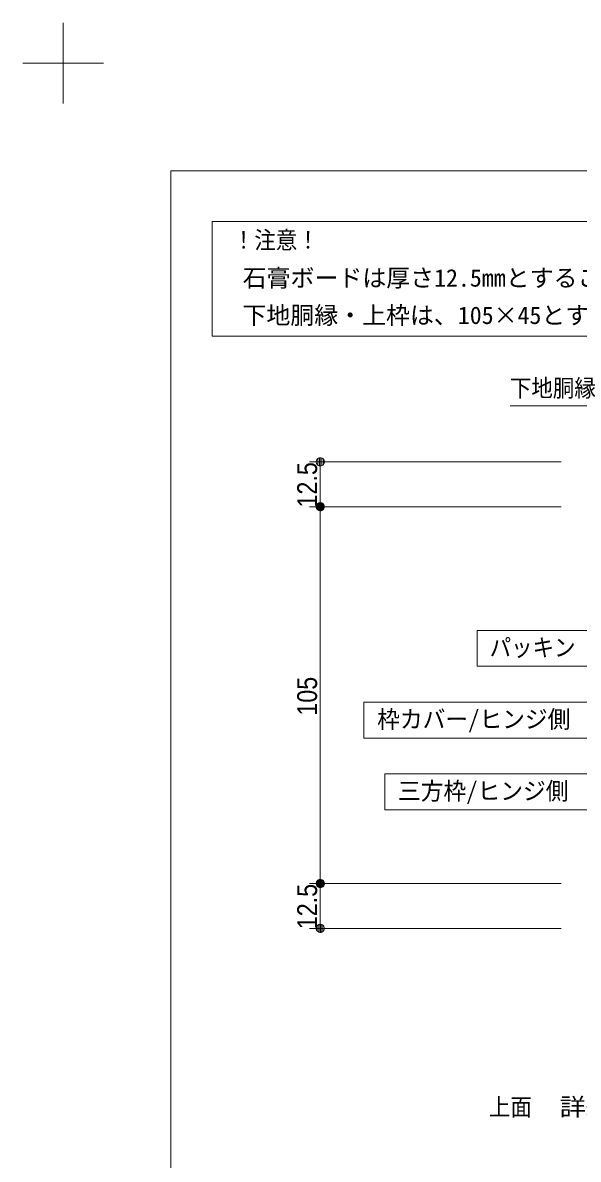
# Model space of a CAD drawing. Units: millimetres, scale not verified, with parts at other scales. Extents: x -4547 to 4547, y -2284 to 2284.
# Drawn here: x -4547 to -3774, y 700 to 2284 of the extents above; entities that cross this region are included whole.
import ezdxf
from ezdxf.enums import TextEntityAlignment as Align

# ---------------------------------------------------------------- set-up
doc = ezdxf.new("R2010")
doc.units = ezdxf.units.MM
doc.header["$LTSCALE"] = 20
for name, color, linetype, lineweight in [('0-2_0', 7, 'Continuous', 9), ('0-3_2寸法-3', 7, 'Continuous', 9), ('0-4_2寸法-1', 7, 'Continuous', 9), ('0-5_1図面枠', 7, 'Continuous', 9)]:
    doc.layers.add(name, color=color, linetype=linetype, lineweight=lineweight)
doc.styles.add('ＭＳ ゴシック', font='')
doc.styles.add('ＭＳ Ｐゴシック', font='')
doc.styles.get('ＭＳ ゴシック').set_extended_font_data('MS Gothic')
doc.styles.get('ＭＳ Ｐゴシック').set_extended_font_data('MS PGothic')

# ---------------------------------------------------------------- blocks, each defined once
blk = doc.blocks.new('_Dot')
at = {"layer": '0-2_0'}
for p, q in [((-10, 0), (-20, 0)), ((9.78, 2), (-9.78, 2)), ((7.99, 6), (-7.99, 6)), ((9.16, -3.98), (-9.16, -3.98)), ((6, -7.98), (-6, -7.98))]:
    blk.add_line(p, q, dxfattribs=at)
for points in [[(10, 0), (9.92, 1.25), (9.69, 2.49), (9.3, 3.68), (8.76, 4.82), (8.09, 5.88), (7.29, 6.85), (6.37, 7.71), (5.36, 8.44), (4.26, 9.05), (3.09, 9.51), (1.87, 9.82), (0.63, 9.98), (-0.63, 9.98), (-1.87, 9.82), (-3.09, 9.51), (-4.26, 9.05), (-5.36, 8.44), (-6.37, 7.71), (-7.29, 6.85), (-8.09, 5.88), (-8.76, 4.82), (-9.3, 3.68), (-9.69, 2.49), (-9.92, 1.25), (-10, 0), (0, 0)], [(-10, 0), (-9.92, -1.25), (-9.69, -2.49), (-9.3, -3.68), (-8.76, -4.82), (-8.09, -5.88), (-7.29, -6.85), (-6.37, -7.71), (-5.36, -8.44), (-4.26, -9.05), (-3.09, -9.51), (-1.87, -9.82), (-0.63, -9.98), (0.63, -9.98), (1.87, -9.82), (3.09, -9.51), (4.26, -9.05), (5.36, -8.44), (6.37, -7.71), (7.29, -6.85), (8.09, -5.88), (8.76, -4.82), (9.3, -3.68), (9.69, -2.49), (9.92, -1.25), (10, 0), (0, 0)]]:
    blk.add_lwpolyline(points, close=True, dxfattribs=at)
blk = doc.blocks.new('グループ-138')
at = {"layer": '0-5_1図面枠'}
for p, q in [((-63000, 43425), (-63000, 45675)), ((-64125, 44550), (-61875, 44550))]:
    blk.add_line(p, q, dxfattribs=at)
blk = doc.blocks.new('グループ-140')
at = {"layer": '0-5_1図面枠'}
blk.add_lwpolyline([(-60000, 41550), (60000, 41550), (60000, -41550), (-60000, -41550)], close=True, dxfattribs=at)
blk = doc.blocks.new('図面枠')
at = {"layer": '0-5_1図面枠'}
for name in ['グループ-138', 'グループ-140']:
    blk.add_blockref(name, (0, 0), dxfattribs=at)

msp = doc.modelspace()

# ---------------------------------------------------------------- linework, layer by layer
at = {"layer": '0-3_2寸法-3'}
for points in [[(-4283.12, 2007), (-4283.12, 1847), (-3583.12, 1847), (-3583.12, 2007)], [(-3755.29, 1387.15), (-3914.6, 1387.15), (-3914.6, 1437.15), (-3755.29, 1437.15)], [(-3755.29, 1287.15), (-4072.18, 1287.15), (-4072.18, 1337.15), (-3755.29, 1337.15)], [(-3755.29, 1187.15), (-4043.09, 1187.15), (-4043.09, 1237.15), (-3755.29, 1237.15)]]:
    msp.add_lwpolyline(points, close=True, dxfattribs=at)
msp.add_lwpolyline([(-3868.71, 1750), (-3720.54, 1750), (-3612.31, 1562.53)], dxfattribs=at)
at = {"layer": '0-4_2寸法-1'}
for p, q in [((-3797.82, 1672), (-4147.82, 1672)), ((-4132.82, 1660.74), (-4132.82, 1620.76)), ((-3812.82, 1609.5), (-4147.82, 1609.5)), ((-3797.82, 1609.5), (-4147.82, 1609.5)), ((-4132.82, 1598.24), (-4132.82, 1095.76)), ((-3797.82, 1084.5), (-4147.82, 1084.5)), ((-3797.82, 1084.5), (-4147.82, 1084.5)), ((-4132.82, 1033.26), (-4132.82, 1073.24)), ((-3797.82, 1022), (-4147.82, 1022))]:
    msp.add_line(p, q, dxfattribs=at)

# ---------------------------------------------------------------- block references
at = {"layer": '0-4_2寸法-1', "xscale": 0.5627563, "yscale": 0.5627563}
for p, rotation in [((-4132.82, 1672), 90), ((-4132.82, 1609.5), 270), ((-4132.82, 1609.5), 90), ((-4132.82, 1084.5), 270), ((-4132.82, 1084.5), 90), ((-4132.82, 1022), 270)]:
    msp.add_blockref('_Dot', p, dxfattribs=dict(at, rotation=rotation))
at = {"layer": '0-5_1図面枠', "xscale": 0.05, "yscale": 0.05}
msp.add_blockref('図面枠', (-1340.62, 0), dxfattribs=at)

# ---------------------------------------------------------------- texts
at = {"layer": '0-3_2寸法-3', "style": 'ＭＳ ゴシック'}
for s, height, width, p in [('！注意！', 24.34, 0.9, (-4254.49, 1961.55)), ('下地胴縁', 24.34, 0.9, (-3868.98, 1755.32)), ('パッキン', 24.34, 0.9, (-3897.17, 1393.83)), ('枠カバー/ヒンジ側', 24.41, 0.95, (-4053.63, 1293.92)), ('三方枠/ヒンジ側', 24.41, 0.95, (-4024.68, 1193.92)), ('上面\u3000', 24.34, 0.9, (-3898.13, 753.83)), ('詳細図\u3000S=1：2', 24.34, 1.1, (-3799.85, 753.83))]:
    msp.add_text(s, height=height, dxfattribs=dict(at, width=width)).set_placement(p, align=Align.BOTTOM_LEFT)
for s, p in [('石膏ボードは厚さ12.5mmとすること。', (-4240.82, 1908.74)), ('下地胴縁・上枠は、105×45とすること。', (-4241.1, 1856.68))]:
    msp.add_text(s, height=24.41, dxfattribs=at).set_placement(p, align=Align.BOTTOM_LEFT)
at = {"layer": '0-4_2寸法-1', "style": 'ＭＳ Ｐゴシック', "width": 0.9}
for s, p in [('12.5', (-4129.1, 1608.34)), ('105', (-4129.1, 1318.33)), ('12.5', (-4129.1, 1020.84))]:
    msp.add_text(s, height=27.57, rotation=90, dxfattribs=at).set_placement(p, align=Align.BOTTOM_LEFT)

doc.saveas('drawing.dxf')
